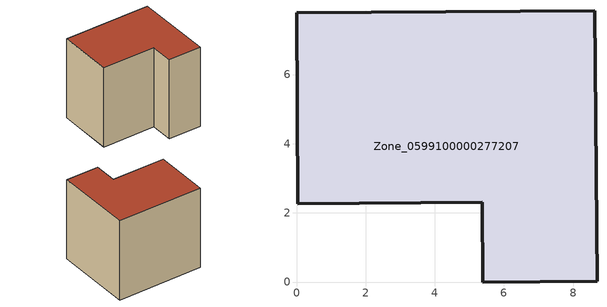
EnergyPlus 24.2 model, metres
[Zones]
Zone_0599100000277207
 floor ground (C_G): 5.37,2.31 0.04,2.26 0,7.79 8.63,7.84 8.69,0.02 5.39,0 z0
 wall outside (C_F): 8.63,7.84 0,7.79 0.04,2.26 5.37,2.31 5.39,0 8.69,0.02 8.63,7.84 z0:8.28
 roof outside (C_R): 5.39,0 8.69,0.02 8.63,7.84 0,7.79 0.04,2.26 5.37,2.31 z8.28
[BUILDING]
Pand.0599100000277207: North Axis=0; Terrain=City; Loads Convergence Tolerance Value=0.04; Temperature Convergence Tolerance Value=0.4; Solar Distribution=FullExterior; Maximum Number of Warmup Days=25; Minimum Number of Warmup Days=1
[Site:Location]
Rotterdam.The.Hague.AP_ZH_NLD Design_Conditions: Latitude=51.96; Longitude=4.45; Time Zone=1; Elevation=-4.5
[SITE:GROUNDTEMPERATURE:BUILDINGSURFACE]
18, 18, 18, 18, 18, 18, 18, 18, 18, 18, 18, 18
[MATERIAL] Thermal Absorptance=0.9; Solar Absorptance=0.7; Visible Absorptance=0.7
Name | Roughness | Thickness | Conductivity | Density | Specific Heat
G.TC.1975-1991 | MediumSmooth | 0.15 | 0.288461 | 540 | 1210
F.TC.1975-1991 | Rough | 0.3 | 0.230769 | 1920 | 840
R.TC.1975-1991 | MediumRough | 0.2 | 0.153846 | 1500 | 1000
[CONSTRUCTION]
C_G: G.TC.1975-1991
C_F: F.TC.1975-1991
C_R: R.TC.1975-1991
[ZONE]
Zone_0599100000277207: Type=1; Multiplier=1; Ceiling Height=Autocalculate; Volume=Autocalculate; Floor Area=autocalculate; Part of Total Floor Area=Yes
[ZONEINFILTRATION:DESIGNFLOWRATE]
Infil_Zone_0599100000277207: Zone or ZoneList or Space or SpaceList=Zone_0599100000277207; Schedule=AlwaysOn; Design Flow Rate Calculation Method=Flow/Area; Flow Rate per Floor Area=0.003; Constant Term Coefficient=1; Temperature Term Coefficient=0; Velocity Term Coefficient=0; Velocity Squared Term Coefficient=0
[HVACTEMPLATE:ZONE:IDEALLOADSAIRSYSTEM]
Zone_0599100000277207: Maximum Heating Supply Air Temperature=50; Minimum Cooling Supply Air Temperature=13; Maximum Heating Supply Air Humidity Ratio=0.0156; Minimum Cooling Supply Air Humidity Ratio=0.0077; Heating Limit=NoLimit; Cooling Limit=NoLimit; Dehumidification Control Type=ConstantSensibleHeatRatio; Cooling Sensible Heat Ratio=0.7; Dehumidification Setpoint=60; Humidification Control Type=None; Humidification Setpoint=30; Outdoor Air Method=None; Outdoor Air Flow Rate per Person=0.00944; Outdoor Air Flow Rate per Zone Floor Area=0; Outdoor Air Flow Rate per Zone=0; Demand Controlled Ventilation Type=None; Outdoor Air Economizer Type=NoEconomizer; Heat Recovery Type=None; Sensible Heat Recovery Effectiveness=0.7; Latent Heat Recovery Effectiveness=0.65
[ZONECONTROL:THERMOSTAT]
ThermostatControl_Zone_0599100000277207: Zone or ZoneList=Zone_0599100000277207; Control Type Schedule=DualSetpointControlType; Control 1=Thermostat_Zone_0599100000277207; Temperature Difference Between Cutout And Setpoint=0
[THERMOSTATSETPOINT:DUALSETPOINT]
Thermostat_Zone_0599100000277207: Heating Setpoint Temperature Schedule=HeatingSetpoint_Zone_0599100000277207; Cooling Setpoint Temperature Schedule=CoolingSetpoint_Zone_0599100000277207
[SCHEDULE:COMPACT]
HeatingSetpoint_Zone_0599100000277207: Through: 12/31, For: AllDays, Until: 24:00, 21
CoolingSetpoint_Zone_0599100000277207: Through: 12/31, For: AllDays, Until: 24:00, 24
DualSetpointControlType: Through: 12/31, For: AllDays, Until: 24:00, 4
AlwaysOn: Through: 12/31, For: AllDays, Until: 24:00, 1
